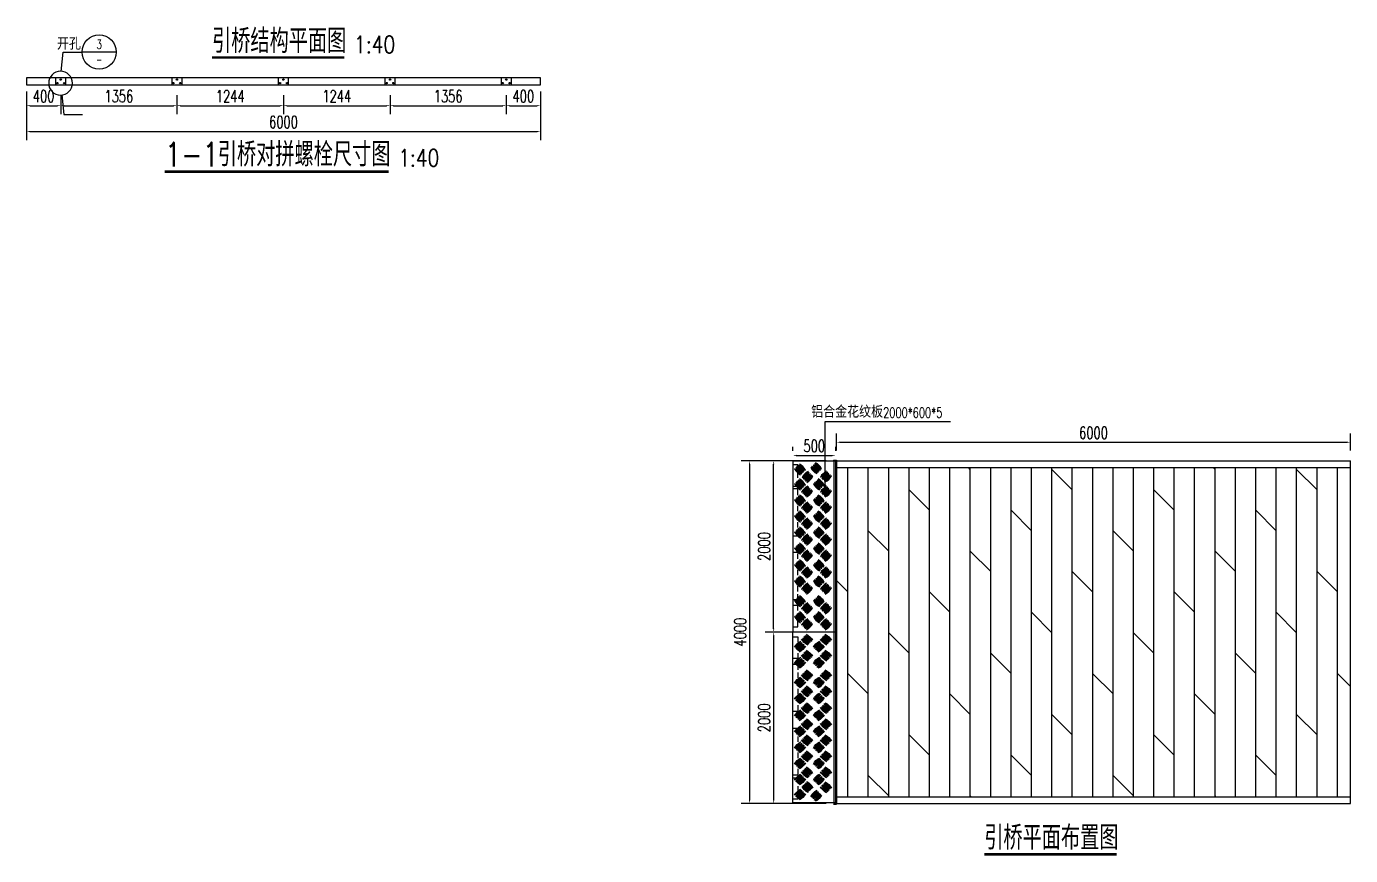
# Model space of a CAD drawing. Header units: millimetres. Extents: x -1471591 to 944464, y -468930 to 547002.
# Drawn here: x -608242 to -592786, y 145513 to 155189 of the extents above; entities that cross this region are included whole.
import ezdxf
from ezdxf.enums import TextEntityAlignment as Align

# ---------------------------------------------------------------- set-up
doc = ezdxf.new("R2010")
doc.units = ezdxf.units.MM
doc.header["$LTSCALE"] = 10
doc.header["$PDMODE"] = 35
doc.linetypes.add('DASHED2', pattern=[9.525, 6.35, -3.175])
for name, color, linetype in [('DIM_IDEN', 3, 'Continuous'), ('DIM_LEAD', 3, 'Continuous'), ('DIM_SYMB', 3, 'Continuous'), ('PUB_TEXT', 7, 'Continuous'), ('W-STEEL_FRAME钢架', 3, 'Continuous'), ('W-WOOD_FLOOR木地板', 30, 'Continuous'), ('木地板', 32, 'Continuous')]:
    doc.layers.add(name, color=color, linetype=linetype)
doc.styles.add('_TCH_DIM', font='SIMPLEX.shx', dxfattribs={"bigfont": 'hztxt.shx'})
doc.styles.add('_TCH_LABEL', font='COMPLEX', dxfattribs={"bigfont": 'GBCBIG'})
doc.styles.get("Standard").update_dxf_attribs({"font": 'simplex.shx', "width": 0.8, "bigfont": 'hztxt.shx'})
doc.styles.add('STANDARD_T3', font='simplex.shx', dxfattribs={"width": 0.7, "bigfont": 'hztxt.shx'})
doc.dimstyles.new('W&&40', dxfattribs={"dimtxt": 140, "dimasz": 40, "dimexe": 100, "dimexo": 120, "dimgap": 40, "dimtad": 1, "dimdec": 0, "dimzin": 0, "dimdsep": 46, "dimtxsty": 'STANDARD_T3', "dimcen": 0.09, "dimclrd": 1, "dimclre": 1, "dimclrt": 7, "dimazin": 2, "dimtfac": 1, "dimtdec": 0, "dimtix": 1, "dimtmove": 2, "dimatfit": 3, "dimfxl": 0, "dimtolj": 1, "dimtzin": 0, "dimarcsym": 0})

# ---------------------------------------------------------------- blocks, each defined once
blk = doc.blocks.new('*U661')
for centre, start, end in [((175, 0), 164.0608, 195.9392), ((-175, 0), 344.0608, 15.9392)]:
    blk.add_arc(centre, 182, start, end)
blk = doc.blocks.new('*U662')
at = {"color": 0, "linetype": 'ByBlock', "lineweight": -2}
for p in [(0, 0), (20, 0), (40, 0), (60, 0), (80, 0)]:
    blk.add_blockref('*U661', p, dxfattribs=at)
blk = doc.blocks.new('*U665')
for centre, start, end in [((175, 0), 164.0608, 195.9392), ((-175, 0), 344.0608, 15.9392)]:
    blk.add_arc(centre, 182, start, end)
blk = doc.blocks.new('*U666')
at = {"color": 0, "linetype": 'ByBlock', "lineweight": -2}
for p in [(0, 0), (20, 0), (40, 0), (60, 0), (80, 0)]:
    blk.add_blockref('*U665', p, dxfattribs=at)
blk = doc.blocks.new('*U667')
for centre, start, end in [((175, 0), 164.0608, 195.9392), ((-175, 0), 344.0608, 15.9392)]:
    blk.add_arc(centre, 182, start, end)
blk = doc.blocks.new('*U668')
at = {"color": 0, "linetype": 'ByBlock', "lineweight": -2}
for p in [(0, 0), (20, 0), (40, 0), (60, 0), (80, 0)]:
    blk.add_blockref('*U667', p, dxfattribs=at)
blk = doc.blocks.new('*U663')
for centre, start, end in [((175, 0), 164.0608, 195.9392), ((-175, 0), 344.0608, 15.9392)]:
    blk.add_arc(centre, 182, start, end)
blk = doc.blocks.new('*U664')
at = {"color": 0, "linetype": 'ByBlock', "lineweight": -2}
for p in [(0, 0), (20, 0), (40, 0), (60, 0), (80, 0)]:
    blk.add_blockref('*U663', p, dxfattribs=at)
blk = doc.blocks.new('*D715')
at = {"layer": 'Defpoints', "color": 0, "transparency": 16777216}
for p in [(-599520, 150120), (-598786, 150120), (-598786, 148120)]:
    blk.add_point(p, dxfattribs=at)
at = {"layer": 'W-STEEL_FRAME钢架', "color": 1, "lineweight": -2, "transparency": 16777216}
for p, q in [((-598906, 150120), (-599620, 150120)), ((-599520, 148160), (-599520, 150080)), ((-598906, 148120), (-599620, 148120))]:
    blk.add_line(p, q, dxfattribs=at)
at = {"layer": 'W-STEEL_FRAME钢架', "color": 1, "transparency": 16777216}
for points in [[(-599526, 150080), (-599513, 150080), (-599520, 150120)], [(-599526, 148160), (-599513, 148160), (-599520, 148120)]]:
    blk.add_solid(points, dxfattribs=at)
at = {"layer": 'W-STEEL_FRAME钢架', "color": 7, "transparency": 16777216, "insert": (-599630, 149120), "char_height": 140, "attachment_point": 5, "rotation": 90, "style": 'STANDARD_T3'}
blk.add_mtext('\\A1;2000', dxfattribs=at)
blk = doc.blocks.new('*U670')
at = {"color": 8, "linetype": 'Continuous'}
for p, q in [((-1, 2), (-3, 1)), ((0, 2), (0, -2)), ((-1, -2), (-3, -1))]:
    blk.add_line(p, q, dxfattribs=at)
at = {"color": 7, "linetype": 'Continuous'}
for p, q in [((24, 2), (0, 2)), ((0, 0), (26, 0)), ((24, 2), (24, 0)), ((26, -2), (26, 0)), ((0, -2), (26, -2))]:
    blk.add_line(p, q, dxfattribs=at)
for centre, radius, start, end in [((-4, 0), 3.7, 41.3178, 318.6822), ((-4, 0), 1.85, 41.3178, 318.6822), ((0, 4), 3.59, 221.3178, 270), ((0, -4), 3.59, 90, 138.6822), ((0, 4), 1.74, 221.3178, 270), ((0, -4), 1.74, 90, 138.6822)]:
    blk.add_arc(centre, radius, start, end, dxfattribs=at)
blk = doc.blocks.new('*D765')
at = {"layer": 'Defpoints', "color": 0, "transparency": 16777216}
for p in [(-599296, 150117), (-598796, 150183), (-598796, 150117)]:
    blk.add_point(p, dxfattribs=at)
at = {"layer": 'W-STEEL_FRAME钢架', "color": 1, "lineweight": -2, "transparency": 16777216}
for p, q in [((-599296, 150237), (-599296, 150283)), ((-598796, 150237), (-598796, 150283)), ((-599256, 150183), (-598836, 150183))]:
    blk.add_line(p, q, dxfattribs=at)
at = {"layer": 'W-STEEL_FRAME钢架', "color": 1, "transparency": 16777216}
for points in [[(-599256, 150190), (-599256, 150177), (-599296, 150183)], [(-598836, 150190), (-598836, 150177), (-598796, 150183)]]:
    blk.add_solid(points, dxfattribs=at)
at = {"layer": 'W-STEEL_FRAME钢架', "color": 7, "transparency": 16777216, "insert": (-599046, 150293), "char_height": 140, "attachment_point": 5, "style": 'STANDARD_T3'}
blk.add_mtext('\\A1;500', dxfattribs=at)
blk = doc.blocks.new('*U671')
at = {"color": 8, "linetype": 'Continuous'}
for p, q in [((-1, 2), (-3, 1)), ((0, 2), (0, -2)), ((-1, -2), (-3, -1))]:
    blk.add_line(p, q, dxfattribs=at)
at = {"color": 7, "linetype": 'Continuous'}
for p, q in [((24, 2), (0, 2)), ((0, 0), (26, 0)), ((24, 2), (24, 0)), ((26, -2), (26, 0)), ((0, -2), (26, -2))]:
    blk.add_line(p, q, dxfattribs=at)
for centre, radius, start, end in [((-4, 0), 3.7, 41.3178, 318.6822), ((-4, 0), 1.85, 41.3178, 318.6822), ((0, 4), 3.59, 221.3178, 270), ((0, -4), 3.59, 90, 138.6822), ((0, 4), 1.74, 221.3178, 270), ((0, -4), 1.74, 90, 138.6822)]:
    blk.add_arc(centre, radius, start, end, dxfattribs=at)
blk = doc.blocks.new('*D766')
at = {"layer": 'Defpoints', "color": 0, "transparency": 16777216}
for p in [(-592786, 150337), (-598786, 150120), (-592786, 150120)]:
    blk.add_point(p, dxfattribs=at)
at = {"layer": 'W-STEEL_FRAME钢架', "color": 1, "lineweight": -2, "transparency": 16777216}
for p, q in [((-598786, 150240), (-598786, 150437)), ((-592786, 150240), (-592786, 150437)), ((-598746, 150337), (-592826, 150337))]:
    blk.add_line(p, q, dxfattribs=at)
at = {"layer": 'W-STEEL_FRAME钢架', "color": 1, "transparency": 16777216}
for points in [[(-598746, 150343), (-598746, 150330), (-598786, 150337)], [(-592826, 150343), (-592826, 150330), (-592786, 150337)]]:
    blk.add_solid(points, dxfattribs=at)
at = {"layer": 'W-STEEL_FRAME钢架', "color": 7, "transparency": 16777216, "insert": (-595786, 150447), "char_height": 140, "attachment_point": 5, "style": 'STANDARD_T3'}
blk.add_mtext('\\A1;6000', dxfattribs=at)
blk = doc.blocks.new('*U669')
at = {"color": 8, "linetype": 'Continuous'}
for p, q in [((-1, 2), (-3, 1)), ((0, 2), (0, -2)), ((-1, -2), (-3, -1))]:
    blk.add_line(p, q, dxfattribs=at)
at = {"color": 7, "linetype": 'Continuous'}
for p, q in [((24, 2), (0, 2)), ((0, 0), (26, 0)), ((24, 2), (24, 0)), ((26, -2), (26, 0)), ((0, -2), (26, -2))]:
    blk.add_line(p, q, dxfattribs=at)
for centre, radius, start, end in [((-4, 0), 3.7, 41.3178, 318.6822), ((-4, 0), 1.85, 41.3178, 318.6822), ((0, 4), 3.59, 221.3178, 270), ((0, -4), 3.59, 90, 138.6822), ((0, 4), 1.74, 221.3178, 270), ((0, -4), 1.74, 90, 138.6822)]:
    blk.add_arc(centre, radius, start, end, dxfattribs=at)
blk = doc.blocks.new('*D702')
at = {"layer": 'Defpoints', "color": 0, "transparency": 16777216}
for p in [(-598786, 148120), (-599520, 146120), (-598786, 146120)]:
    blk.add_point(p, dxfattribs=at)
at = {"layer": 'W-STEEL_FRAME钢架', "color": 1, "lineweight": -2, "transparency": 16777216}
for p, q in [((-598906, 148120), (-599620, 148120)), ((-599520, 148080), (-599520, 146160)), ((-598906, 146120), (-599620, 146120))]:
    blk.add_line(p, q, dxfattribs=at)
at = {"layer": 'W-STEEL_FRAME钢架', "color": 1, "transparency": 16777216}
for points in [[(-599526, 148080), (-599513, 148080), (-599520, 148120)], [(-599526, 146160), (-599513, 146160), (-599520, 146120)]]:
    blk.add_solid(points, dxfattribs=at)
at = {"layer": 'W-STEEL_FRAME钢架', "color": 7, "transparency": 16777216, "insert": (-599630, 147120), "char_height": 140, "attachment_point": 5, "rotation": 90, "style": 'STANDARD_T3'}
blk.add_mtext('\\A1;2000', dxfattribs=at)
blk = doc.blocks.new('*D740')
at = {"layer": 'Defpoints', "color": 0, "transparency": 16777216}
for p in [(-598786, 150120), (-599801, 146120), (-598786, 146120)]:
    blk.add_point(p, dxfattribs=at)
at = {"layer": 'W-STEEL_FRAME钢架', "color": 1, "lineweight": -2, "transparency": 16777216}
for p, q in [((-598906, 150120), (-599901, 150120)), ((-599801, 150080), (-599801, 146160)), ((-598906, 146120), (-599901, 146120))]:
    blk.add_line(p, q, dxfattribs=at)
at = {"layer": 'W-STEEL_FRAME钢架', "color": 1, "transparency": 16777216}
for points in [[(-599808, 150080), (-599795, 150080), (-599801, 150120)], [(-599808, 146160), (-599795, 146160), (-599801, 146120)]]:
    blk.add_solid(points, dxfattribs=at)
at = {"layer": 'W-STEEL_FRAME钢架', "color": 7, "transparency": 16777216, "insert": (-599911, 148120), "char_height": 140, "attachment_point": 5, "rotation": 90, "style": 'STANDARD_T3'}
blk.add_mtext('\\A1;4000', dxfattribs=at)
blk = doc.blocks.new('*D1903')
at = {"layer": 'Defpoints', "color": 0, "transparency": 16777216}
for p in [(-608242, 154548), (-607842, 154508), (-607842, 154264)]:
    blk.add_point(p, dxfattribs=at)
at = {"layer": 'W-WOOD_FLOOR木地板', "color": 1, "lineweight": -2, "transparency": 16777216}
for p, q in [((-608242, 154428), (-608242, 154164)), ((-608202, 154264), (-607882, 154264)), ((-607842, 154388), (-607842, 154164))]:
    blk.add_line(p, q, dxfattribs=at)
at = {"layer": 'W-WOOD_FLOOR木地板', "color": 1, "transparency": 16777216}
for points in [[(-608202, 154271), (-608202, 154258), (-608242, 154264)], [(-607882, 154271), (-607882, 154258), (-607842, 154264)]]:
    blk.add_solid(points, dxfattribs=at)
at = {"layer": 'W-WOOD_FLOOR木地板', "color": 7, "transparency": 16777216, "insert": (-608042, 154374), "char_height": 140, "attachment_point": 5, "style": 'STANDARD_T3'}
blk.add_mtext('\\A1;400', dxfattribs=at)
blk = doc.blocks.new('*D1904')
at = {"layer": 'Defpoints', "color": 0, "transparency": 16777216}
for p in [(-607842, 154508), (-606486, 154508), (-606486, 154264)]:
    blk.add_point(p, dxfattribs=at)
at = {"layer": 'W-WOOD_FLOOR木地板', "color": 1, "lineweight": -2, "transparency": 16777216}
for p, q in [((-607842, 154388), (-607842, 154164)), ((-607802, 154264), (-606526, 154264)), ((-606486, 154388), (-606486, 154164))]:
    blk.add_line(p, q, dxfattribs=at)
at = {"layer": 'W-WOOD_FLOOR木地板', "color": 1, "transparency": 16777216}
for points in [[(-607802, 154271), (-607802, 154258), (-607842, 154264)], [(-606526, 154271), (-606526, 154258), (-606486, 154264)]]:
    blk.add_solid(points, dxfattribs=at)
at = {"layer": 'W-WOOD_FLOOR木地板', "color": 7, "transparency": 16777216, "insert": (-607164, 154374), "char_height": 140, "attachment_point": 5, "style": 'STANDARD_T3'}
blk.add_mtext('\\A1;1356', dxfattribs=at)
blk = doc.blocks.new('*D1905')
at = {"layer": 'Defpoints', "color": 0, "transparency": 16777216}
for p in [(-606486, 154508), (-605242, 154508), (-605242, 154264)]:
    blk.add_point(p, dxfattribs=at)
at = {"layer": 'W-WOOD_FLOOR木地板', "color": 1, "lineweight": -2, "transparency": 16777216}
for p, q in [((-606486, 154388), (-606486, 154164)), ((-606446, 154264), (-605282, 154264)), ((-605242, 154388), (-605242, 154164))]:
    blk.add_line(p, q, dxfattribs=at)
at = {"layer": 'W-WOOD_FLOOR木地板', "color": 1, "transparency": 16777216}
for points in [[(-606446, 154271), (-606446, 154258), (-606486, 154264)], [(-605282, 154271), (-605282, 154258), (-605242, 154264)]]:
    blk.add_solid(points, dxfattribs=at)
at = {"layer": 'W-WOOD_FLOOR木地板', "color": 7, "transparency": 16777216, "insert": (-605864, 154374), "char_height": 140, "attachment_point": 5, "style": 'STANDARD_T3'}
blk.add_mtext('\\A1;1244', dxfattribs=at)
blk = doc.blocks.new('*D1906')
at = {"layer": 'Defpoints', "color": 0, "transparency": 16777216}
for p in [(-605242, 154508), (-603998, 154508), (-603998, 154264)]:
    blk.add_point(p, dxfattribs=at)
at = {"layer": 'W-WOOD_FLOOR木地板', "color": 1, "lineweight": -2, "transparency": 16777216}
for p, q in [((-605242, 154388), (-605242, 154164)), ((-605202, 154264), (-604038, 154264)), ((-603998, 154388), (-603998, 154164))]:
    blk.add_line(p, q, dxfattribs=at)
at = {"layer": 'W-WOOD_FLOOR木地板', "color": 1, "transparency": 16777216}
for points in [[(-605202, 154271), (-605202, 154258), (-605242, 154264)], [(-604038, 154271), (-604038, 154258), (-603998, 154264)]]:
    blk.add_solid(points, dxfattribs=at)
at = {"layer": 'W-WOOD_FLOOR木地板', "color": 7, "transparency": 16777216, "insert": (-604620, 154374), "char_height": 140, "attachment_point": 5, "style": 'STANDARD_T3'}
blk.add_mtext('\\A1;1244', dxfattribs=at)
blk = doc.blocks.new('*D1907')
at = {"layer": 'Defpoints', "color": 0, "transparency": 16777216}
for p in [(-603998, 154508), (-602642, 154508), (-602642, 154264)]:
    blk.add_point(p, dxfattribs=at)
at = {"layer": 'W-WOOD_FLOOR木地板', "color": 1, "lineweight": -2, "transparency": 16777216}
for p, q in [((-603998, 154388), (-603998, 154164)), ((-603958, 154264), (-602682, 154264)), ((-602642, 154388), (-602642, 154164))]:
    blk.add_line(p, q, dxfattribs=at)
at = {"layer": 'W-WOOD_FLOOR木地板', "color": 1, "transparency": 16777216}
for points in [[(-603958, 154271), (-603958, 154258), (-603998, 154264)], [(-602682, 154271), (-602682, 154258), (-602642, 154264)]]:
    blk.add_solid(points, dxfattribs=at)
at = {"layer": 'W-WOOD_FLOOR木地板', "color": 7, "transparency": 16777216, "insert": (-603320, 154374), "char_height": 140, "attachment_point": 5, "style": 'STANDARD_T3'}
blk.add_mtext('\\A1;1356', dxfattribs=at)
blk = doc.blocks.new('*D1908')
at = {"layer": 'Defpoints', "color": 0, "transparency": 16777216}
for p in [(-602642, 154508), (-602242, 154508), (-602242, 154264)]:
    blk.add_point(p, dxfattribs=at)
at = {"layer": 'W-WOOD_FLOOR木地板', "color": 1, "lineweight": -2, "transparency": 16777216}
for p, q in [((-602642, 154388), (-602642, 154164)), ((-602602, 154264), (-602282, 154264)), ((-602242, 154388), (-602242, 154164))]:
    blk.add_line(p, q, dxfattribs=at)
at = {"layer": 'W-WOOD_FLOOR木地板', "color": 1, "transparency": 16777216}
for points in [[(-602602, 154271), (-602602, 154258), (-602642, 154264)], [(-602282, 154271), (-602282, 154258), (-602242, 154264)]]:
    blk.add_solid(points, dxfattribs=at)
at = {"layer": 'W-WOOD_FLOOR木地板', "color": 7, "transparency": 16777216, "insert": (-602442, 154374), "char_height": 140, "attachment_point": 5, "style": 'STANDARD_T3'}
blk.add_mtext('\\A1;400', dxfattribs=at)
blk = doc.blocks.new('*D1909')
at = {"layer": 'Defpoints', "color": 0, "transparency": 16777216}
for p in [(-608242, 154548), (-602242, 154548), (-602242, 153963)]:
    blk.add_point(p, dxfattribs=at)
at = {"layer": 'W-WOOD_FLOOR木地板', "color": 1, "lineweight": -2, "transparency": 16777216}
for p, q in [((-608242, 154428), (-608242, 153863)), ((-602242, 154428), (-602242, 153863)), ((-608202, 153963), (-602282, 153963))]:
    blk.add_line(p, q, dxfattribs=at)
at = {"layer": 'W-WOOD_FLOOR木地板', "color": 1, "transparency": 16777216}
for points in [[(-608202, 153970), (-608202, 153957), (-608242, 153963)], [(-602282, 153970), (-602282, 153957), (-602242, 153963)]]:
    blk.add_solid(points, dxfattribs=at)
at = {"layer": 'W-WOOD_FLOOR木地板', "color": 7, "transparency": 16777216, "insert": (-605242, 154073), "char_height": 140, "attachment_point": 5, "style": 'STANDARD_T3'}
blk.add_mtext('\\A1;6000', dxfattribs=at)

msp = doc.modelspace()

# ---------------------------------------------------------------- hatches: boundary and pattern name
at = {"layer": '木地板', "ltscale": 500}
h = msp.add_hatch(dxfattribs=at)
h.set_pattern_fill('DOLMIT', color=256, scale=300, angle=90, style=0)
h.set_pattern_definition([(90, (-772721.36, 41672.41), (-238.12262, 1e-14), []), (135, (-772721.36, 41672.4), (-476.245, -476.245), [336.7564, -673.512])])
h.paths.add_polyline_path([(-592785.9, 146200), (-592785.9, 150040), (-598785.9, 150040), (-598790.8, 146200)])

# ---------------------------------------------------------------- linework, layer by layer
at = {"color": 3}
for p, q in [((-598785.9, 150120), (-592785.9, 150120)), ((-598785.9, 150120), (-598785.9, 146120)), ((-592785.9, 146120), (-592785.9, 150120)), ((-598785.9, 150040), (-592785.9, 150040)), ((-598785.9, 146200), (-592785.9, 146200)), ((-598785.9, 146120), (-592785.9, 146120))]:
    msp.add_line(p, q, dxfattribs=at)
at = {"color": 3, "lineweight": 5}
msp.add_line((-592785.9, 146200), (-592785.9, 150040), dxfattribs=at)
at = {"color": 3}
msp.add_lwpolyline([(-608242.3, 154508.4), (-602242.3, 154508.4), (-602242.3, 154588.4), (-608242.3, 154588.4)], close=True, dxfattribs=at)
at = {"color": 253}
for points in [[(-607902.3, 154508.4), (-607782.3, 154508.4), (-607782.3, 154588.4), (-607902.3, 154588.4)], [(-606546.3, 154508.4), (-606426.3, 154508.4), (-606426.3, 154588.4), (-606546.3, 154588.4)], [(-605302.3, 154508.4), (-605182.3, 154508.4), (-605182.3, 154588.4), (-605302.3, 154588.4)], [(-604058.3, 154508.4), (-603938.3, 154508.4), (-603938.3, 154588.4), (-604058.3, 154588.4)], [(-602702.3, 154508.4), (-602582.3, 154508.4), (-602582.3, 154588.4), (-602702.3, 154588.4)]]:
    msp.add_lwpolyline(points, close=True, dxfattribs=at)
for points in [[(-599295.9, 148122), (-598795.9, 148122), (-598795.9, 150117), (-599295.9, 150117)], [(-599295.9, 148122), (-598795.9, 148122), (-598795.9, 146127), (-599295.9, 146127)]]:
    msp.add_lwpolyline(points, close=True)
at = {"linetype": 'DASHED2'}
for points in [[(-598815.9, 146120), (-598795.9, 146120), (-598795.9, 150119), (-598815.9, 150119)], [(-599295.9, 149824.5), (-599235.9, 149824.5), (-599235.9, 150074.5), (-599295.9, 150074.5)], [(-599295.9, 149244.5), (-599235.9, 149244.5), (-599235.9, 149794.5), (-599295.9, 149794.5)], [(-599295.9, 148499.4), (-599235.9, 148499.4), (-599235.9, 149049.4), (-599295.9, 149049.4)], [(-599295.9, 148180.4), (-599235.9, 148180.4), (-599235.9, 148430.4), (-599295.9, 148430.4)], [(-599295.9, 148063.7), (-599235.9, 148063.7), (-599235.9, 147813.7), (-599295.9, 147813.7)], [(-599295.9, 147744.7), (-599235.9, 147744.7), (-599235.9, 147194.7), (-599295.9, 147194.7)], [(-599295.9, 146999.5), (-599235.9, 146999.5), (-599235.9, 146449.5), (-599295.9, 146449.5)], [(-599295.9, 146419.5), (-599235.9, 146419.5), (-599235.9, 146169.5), (-599295.9, 146169.5)]]:
    msp.add_lwpolyline(points, close=True, dxfattribs=at)
at = {"color": 4}
msp.add_lwpolyline([(-598799.9, 150129), (-598799.9, 146108.6), (-598811.9, 146108.6), (-598811.9, 150129)], close=True, dxfattribs=at)
at = {"color": 3}
for centre in [(-607842.3, 154568.4), (-606486.3, 154568.4), (-605242.3, 154568.4), (-603998.3, 154568.4), (-602642.3, 154568.4), (-607882.3, 154528.4), (-607802.3, 154528.4), (-606526.3, 154528.4), (-606446.3, 154528.4), (-605282.3, 154528.4), (-605202.3, 154528.4), (-604038.3, 154528.4), (-603958.3, 154528.4), (-602682.3, 154528.4), (-602602.3, 154528.4)]:
    msp.add_circle(centre, 8, dxfattribs=at)
at = {"layer": 'DIM_IDEN'}
for p, q in [((-607836.9, 154664.4), (-607812.4, 154890.6)), ((-607812.4, 154890.6), (-607593.8, 154890.6)), ((-607193.8, 154890.6), (-607593.8, 154890.6)), ((-607829.8, 154389.4), (-607805.3, 154163.2)), ((-607805.3, 154163.2), (-607586.8, 154163.2))]:
    msp.add_line(p, q, dxfattribs=at)
msp.add_lwpolyline([(-607706.2, 154527.1, 1), (-607983.2, 154527.1, 1)], format="xyb", close=True, dxfattribs=at)
msp.add_circle((-607393.8, 154890.6), 200, dxfattribs=at)
at = {"layer": 'DIM_LEAD'}
for p, q in [((-598919.5, 149826.3), (-598919.5, 150580.3)), ((-598919.5, 150580.3), (-597456.5, 150580.3))]:
    msp.add_line(p, q, dxfattribs=at)
at = {"layer": 'DIM_LEAD', "const_width": 16}
msp.add_lwpolyline([(-598919.5, 149818.3, 1), (-598919.5, 149834.3, 1)], format="xyb", close=True, dxfattribs=at)
at = {"layer": 'DIM_SYMB', "const_width": 28}
for points in [[(-606076.4, 154825.3), (-604530, 154825.3)], [(-606628, 153494.3), (-604014.9, 153494.3)], [(-597062.3, 145527.4), (-595515.9, 145527.4)]]:
    msp.add_lwpolyline(points, dxfattribs=at)

# ---------------------------------------------------------------- block references
for name, p, rotation in [('*U666', (-599240.5, 149990.6), 44.99999999962338), ('*U668', (-599051.5, 150005.2), 44.99999999962338), ('*U664', (-599097, 149903.7), 135.0000000003765), ('*U662', (-598881.8, 149907.9), 135.0000000003765), ('*U666', (-599240.5, 149815.7), 44.99999999962338), ('*U664', (-599101.2, 149733), 135.0000000003765), ('*U668', (-599021.1, 149815.7), 44.99999999962338), ('*U662', (-598881.8, 149733), 135.0000000003765), ('*U666', (-599240.5, 149628.3), 44.99999999962338), ('*U664', (-599101.2, 149545.5), 135.0000000003765), ('*U668', (-599021.1, 149628.3), 44.99999999962338), ('*U662', (-598881.8, 149545.5), 135.0000000003765), ('*U666', (-599240.5, 149440.8), 44.99999999962338), ('*U668', (-599021.1, 149440.8), 44.99999999962338), ('*U666', (-599240.5, 149253.4), 44.99999999962338), ('*U664', (-599101.2, 149358.1), 135.0000000003765), ('*U668', (-599021.1, 149253.4), 44.99999999962338), ('*U662', (-598881.8, 149358.1), 135.0000000003765), ('*U666', (-599240.5, 149065.9), 44.99999999962338), ('*U664', (-599101.2, 149170.6), 135.0000000003765), ('*U668', (-599021.1, 149065.9), 44.99999999962338), ('*U662', (-598881.8, 149170.6), 135.0000000003765), ('*U664', (-599101.2, 148983.2), 135.0000000003765), ('*U662', (-598881.8, 148983.2), 135.0000000003765), ('*U666', (-599240.5, 148870.4), 44.99999999962311), ('*U664', (-599101.2, 148787.6), 135.0000000003769), ('*U668', (-599021.1, 148870.4), 44.99999999962311), ('*U662', (-598881.8, 148787.6), 135.0000000003769), ('*U666', (-599240.5, 148682.9), 44.99999999962311), ('*U664', (-599101.2, 148600.2), 135.0000000003769), ('*U668', (-599021.1, 148682.9), 44.99999999962311), ('*U662', (-598881.8, 148600.2), 135.0000000003769), ('*U666', (-599240.5, 148453.1), 44.99999999962311), ('*U668', (-599021.1, 148453.1), 44.99999999962311), ('*U664', (-599101.2, 148370.4), 135.0000000003769), ('*U662', (-598881.8, 148370.4), 135.0000000003769), ('*U666', (-599240.5, 148265.7), 44.99999999962311), ('*U664', (-599101.2, 148182.9), 135.0000000003769), ('*U668', (-599021.1, 148265.7), 44.99999999962311), ('*U662', (-598881.8, 148182.9), 135.0000000003769)]:
    msp.add_blockref(name, p, dxfattribs=dict(rotation=rotation))
at = {"xscale": -1}
for name, p, rotation in [('*U670', (-598811.9, 150123.5), 180), ('*U664', (-599101.2, 148061.2), 44.99999999962311), ('*U662', (-598881.8, 148061.2), 44.99999999962311), ('*U666', (-599240.5, 147978.4), 135.0000000003769), ('*U668', (-599021.1, 147978.4), 135.0000000003769), ('*U666', (-599240.5, 147791), 135.0000000003769), ('*U664', (-599101.2, 147873.7), 44.99999999962311), ('*U668', (-599021.1, 147791), 135.0000000003769), ('*U662', (-598881.8, 147873.7), 44.99999999962311), ('*U664', (-599101.2, 147643.9), 44.99999999962311), ('*U662', (-598881.8, 147643.9), 44.99999999962311), ('*U666', (-599240.5, 147561.2), 135.0000000003769), ('*U664', (-599101.2, 147456.4), 44.99999999962311), ('*U668', (-599021.1, 147561.2), 135.0000000003769), ('*U662', (-598881.8, 147456.4), 44.99999999962311), ('*U666', (-599240.5, 147373.7), 135.0000000003769), ('*U664', (-599101.2, 147260.9), 44.9999999996235), ('*U668', (-599021.1, 147373.7), 135.0000000003769), ('*U662', (-598881.8, 147260.9), 44.9999999996235), ('*U666', (-599240.5, 147178.2), 135.0000000003766), ('*U668', (-599021.1, 147178.2), 135.0000000003766), ('*U666', (-599240.5, 146990.7), 135.0000000003766), ('*U664', (-599101.2, 147073.4), 44.9999999996235), ('*U668', (-599021.1, 146990.7), 135.0000000003766), ('*U662', (-598881.8, 147073.4), 44.9999999996235), ('*U666', (-599240.5, 146803.3), 135.0000000003766), ('*U664', (-599101.2, 146886), 44.9999999996235), ('*U668', (-599021.1, 146803.3), 135.0000000003766), ('*U662', (-598881.8, 146886), 44.9999999996235), ('*U664', (-599101.2, 146698.5), 44.9999999996235), ('*U662', (-598881.8, 146698.5), 44.9999999996235), ('*U666', (-599240.5, 146615.8), 135.0000000003766), ('*U664', (-599101.2, 146511.1), 44.9999999996235), ('*U668', (-599021.1, 146615.8), 135.0000000003766), ('*U662', (-598881.8, 146511.1), 44.9999999996235), ('*U666', (-599240.5, 146428.4), 135.0000000003766), ('*U664', (-599097, 146340.4), 44.9999999996235), ('*U668', (-599021.1, 146428.4), 135.0000000003766), ('*U662', (-598881.8, 146336.2), 44.9999999996235), ('*U666', (-599240.5, 146253.5), 135.0000000003766), ('*U668', (-599051.5, 146238.9), 135.0000000003766)]:
    msp.add_blockref(name, p, dxfattribs=dict(at, rotation=rotation))
for name, p in [('*U669', (-598811.9, 146120.6)), ('*U671', (-598811.9, 146114.8))]:
    msp.add_blockref(name, p)

# ---------------------------------------------------------------- texts
at = {"layer": 'PUB_TEXT', "color": 7, "width": 0.8}
for s, height, p in [('引桥结构平面图', 280, (-606076.4, 154879.1)), ('1:40', 200, (-604418, 154879.1)), ('1-1', 280, (-606628, 153555.9)), ('引桥对拼螺栓尺寸图', 280, (-606009.3, 153555.9)), ('1:40', 200, (-603902.9, 153555.9)), ('引桥平面布置图', 280, (-597062.3, 145581.2))]:
    msp.add_text(s, height=height, dxfattribs=at).set_placement(p)
at = {"layer": 'PUB_TEXT', "color": 7, "style": '_TCH_DIM'}
for s, p in [('开孔', (-607886.7, 154917.5)), ('铝合金花纹板', (-599082.5, 150622.3))]:
    msp.add_text(s, height=140, dxfattribs=at).set_placement(p)
at = {"layer": 'PUB_TEXT', "color": 7, "style": '_TCH_LABEL'}
msp.add_text('3', height=104.4, dxfattribs=at).set_placement((-607428.6, 154927.6), (-607359, 154927.6), align=Align.FIT)
at = {"layer": 'PUB_TEXT', "color": 7, "style": '_TCH_LABEL', "width": 0.777778}
msp.add_text('-', height=104.4, dxfattribs=at).set_placement((-607428.6, 154749.1), (-607359, 154749.1), align=Align.FIT)
at = {"layer": 'PUB_TEXT', "color": 7, "style": '_TCH_DIM', "width": 0.705882}
msp.add_text('2000*600*5', height=119, dxfattribs=at).set_placement((-598242.5, 150622.3))

# ---------------------------------------------------------------- dimensions: what is measured, and where the dimension line sits
at = {"layer": 'W-STEEL_FRAME钢架'}
dim = msp.add_linear_dim(base=(-592785.9, 150336.7), p1=(-598785.9, 150120), p2=(-592785.9, 150120), dimstyle='W&&40', dxfattribs=at)
dim.commit()
dim.dimension.update_dxf_attribs({"geometry": '*D766', "text_midpoint": (-595785.9, 150446.7)})
dim = msp.add_aligned_dim(p1=(-599295.9, 150117), p2=(-598795.9, 150117), distance=66.4, dimstyle='W&&40', dxfattribs=at)
dim.commit()
dim.dimension.update_dxf_attribs({"geometry": '*D765', "text_midpoint": (-599045.9, 150293.4)})
for base, p1, p2, picture, middle in [((-599801.4, 146120), (-598785.9, 150120), (-598785.9, 146120), '*D740', (-599911.4, 148120)), ((-599519.7, 150120), (-598785.9, 148120), (-598785.9, 150120), '*D715', (-599629.7, 149120)), ((-599519.7, 146120), (-598785.9, 148120), (-598785.9, 146120), '*D702', (-599629.7, 147120))]:
    dim = msp.add_linear_dim(base=base, p1=p1, p2=p2, angle=90, dimstyle='W&&40', dxfattribs=at)
    dim.commit()
    dim.dimension.update_dxf_attribs({"geometry": picture, "text_midpoint": middle})
at = {"layer": 'W-WOOD_FLOOR木地板'}
for base, p1, p2, picture, middle in [((-607842.3, 154264.4), (-608242.3, 154548.4), (-607842.3, 154508.4), '*D1903', (-608042.3, 154374.4)), ((-602242.3, 153963.2), (-608242.3, 154548.4), (-602242.3, 154548.4), '*D1909', (-605242.3, 154073.2)), ((-606486.3, 154264.4), (-607842.3, 154508.4), (-606486.3, 154508.4), '*D1904', (-607164.3, 154374.4)), ((-605242.3, 154264.4), (-606486.3, 154508.4), (-605242.3, 154508.4), '*D1905', (-605864.3, 154374.4)), ((-603998.3, 154264.4), (-605242.3, 154508.4), (-603998.3, 154508.4), '*D1906', (-604620.3, 154374.4)), ((-602642.3, 154264.4), (-603998.3, 154508.4), (-602642.3, 154508.4), '*D1907', (-603320.3, 154374.4)), ((-602242.3, 154264.4), (-602642.3, 154508.4), (-602242.3, 154508.4), '*D1908', (-602442.3, 154374.4))]:
    dim = msp.add_linear_dim(base=base, p1=p1, p2=p2, dimstyle='W&&40', dxfattribs=at)
    dim.commit()
    dim.dimension.update_dxf_attribs({"geometry": picture, "text_midpoint": middle})

doc.saveas('drawing.dxf')
